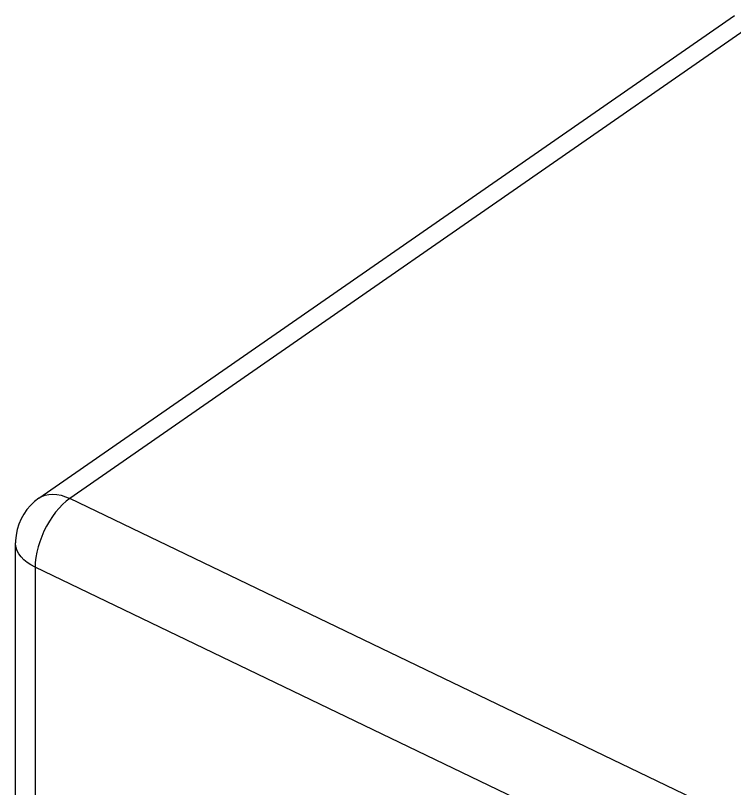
# Model space of a CAD drawing. Extents: x 0 to 420, y 0 to 297.
# Drawn here: x 167.39 to 180.61, y 203.65 to 217.86 of the extents above; entities that cross this region are included whole.
import ezdxf

# ---------------------------------------------------------------- set-up
doc = ezdxf.new("R2010")
doc.units = 0
doc.header["$LTSCALE"] = 23.1
doc.layers.add('40000_ISO', color=7, linetype='CONTINUOUS')

msp = doc.modelspace()

# ---------------------------------------------------------------- linework, layer by layer
at = {"layer": '40000_ISO', "color": 7, "linetype": 'CONTINUOUS'}
for p, q in [((167.817, 208.983), (180.614, 217.857)), ((181.183, 217.852), (168.387, 208.978)), ((167.817, 208.983), (167.872, 209.015)), ((167.872, 209.015), (167.935, 209.039)), ((167.935, 209.039), (168.002, 209.053)), ((168.002, 209.053), (168.074, 209.057)), ((168.074, 209.057), (168.149, 209.052)), ((168.149, 209.052), (168.227, 209.037)), ((168.227, 209.037), (168.306, 209.012)), ((167.738, 208.922), (167.665, 208.853)), ((167.817, 208.983), (167.738, 208.922)), ((168.32, 208.927), (168.254, 208.868)), ((168.306, 209.012), (168.387, 208.978)), ((168.387, 208.978), (168.32, 208.927)), ((221.798, 183.304), (168.387, 208.978)), ((167.598, 208.776), (167.539, 208.691)), ((167.665, 208.853), (167.598, 208.776)), ((168.189, 208.801), (168.126, 208.727)), ((168.254, 208.868), (168.189, 208.801)), ((167.489, 208.602), (167.447, 208.505)), ((167.539, 208.691), (167.489, 208.602)), ((168.067, 208.647), (168.011, 208.561)), ((168.126, 208.727), (168.067, 208.647)), ((167.447, 208.505), (167.417, 208.406)), ((167.959, 208.471), (167.911, 208.378)), ((168.011, 208.561), (167.959, 208.471)), ((167.417, 208.406), (167.397, 208.302)), ((167.911, 208.378), (167.869, 208.282)), ((167.397, 208.302), (167.387, 208.199)), ((167.387, 208.199), (167.387, 208.161)), ((167.833, 208.185), (167.802, 208.088)), ((167.869, 208.282), (167.833, 208.185)), ((167.387, 199.962), (167.387, 208.161)), ((167.387, 208.139), (167.387, 208.161)), ((167.397, 208.079), (167.387, 208.139)), ((167.417, 208.019), (167.397, 208.079)), ((167.802, 208.088), (167.778, 207.992)), ((167.448, 207.962), (167.417, 208.019)), ((167.49, 207.906), (167.448, 207.962)), ((167.541, 207.853), (167.49, 207.906)), ((167.761, 207.897), (167.75, 207.805)), ((167.778, 207.992), (167.761, 207.897)), ((167.601, 207.804), (167.541, 207.853)), ((167.67, 207.759), (167.601, 207.804)), ((167.747, 207.718), (167.67, 207.759)), ((167.75, 207.805), (167.747, 207.718)), ((167.747, 207.718), (167.747, 199.961)), ((221.158, 182.044), (167.747, 207.718))]:
    msp.add_line(p, q, dxfattribs=at)

doc.saveas('drawing.dxf')
